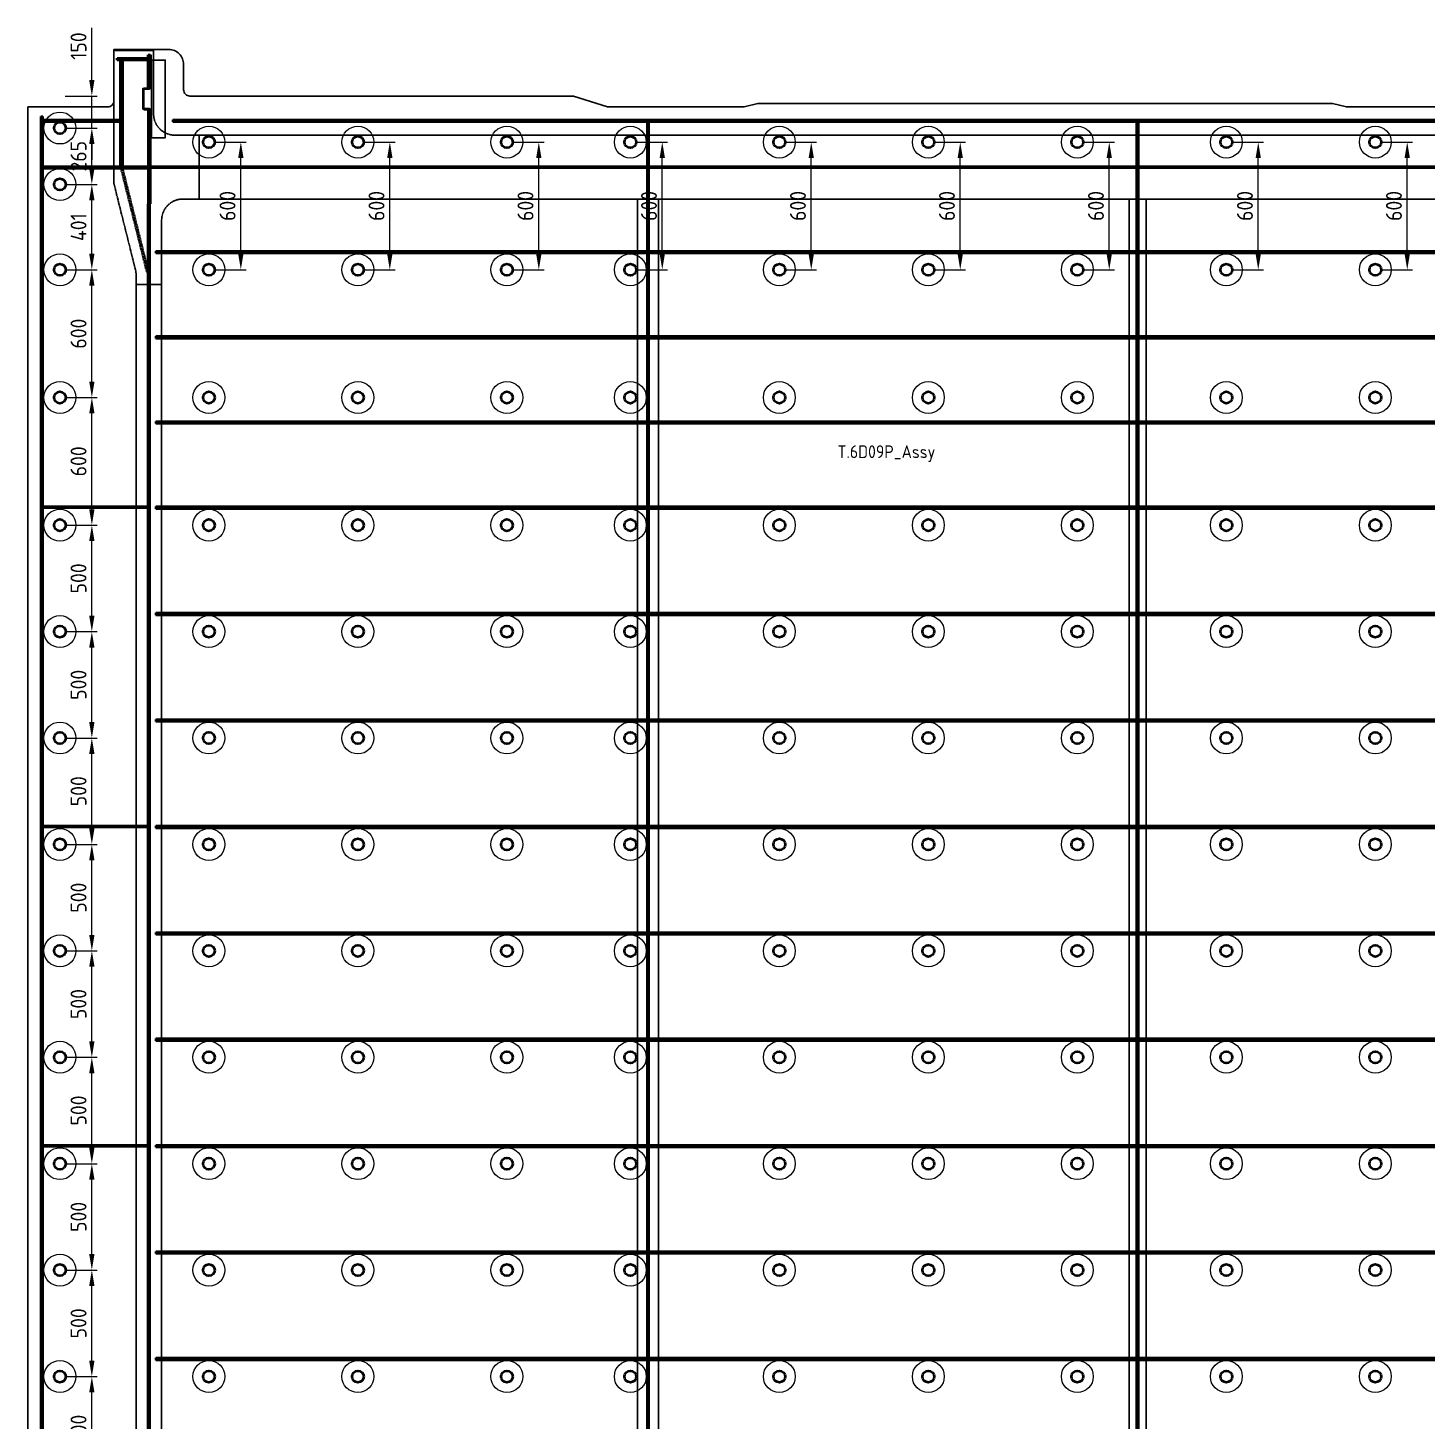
# Model space of a CAD drawing. Header units: millimetres. Extents: x -15442 to 12548, y -1071 to 35750.
# Drawn here: x -15292 to -8719, y 29205 to 35750 of the extents above; entities that cross this region are included whole.
import ezdxf

# ---------------------------------------------------------------- set-up
doc = ezdxf.new("R2010")
doc.units = ezdxf.units.MM
for name, pattern in [('AM_ISO02W050', [7.5, 6, -1.5]), ('AM_ISO08W050', [18, 12, -1.5, 3, -1.5]), ('AM_ISO09W050', [22.5, 12, -1.5, 3, -1.5, 3, -1.5])]:
    doc.linetypes.add(name, pattern=pattern)
for name, color, linetype, lineweight in [('Mechanical-AM_0', 7, 'Continuous', 40), ('Mechanical-AM_11', 3, 'AM_ISO09W050', 25), ('Mechanical-AM_3', 6, 'AM_ISO02W050', 35), ('Mechanical-AM_7', 4, 'AM_ISO08W050', 25), ('Mechanical-AM_9', 253, 'Continuous', 0)]:
    doc.layers.add(name, color=color, linetype=linetype, lineweight=lineweight)
doc.styles.add('ACISOTS', font='isocp.shx', dxfattribs={"height": 1})
doc.styles.get("Standard").update_dxf_attribs({"font": 'ISOCP.SHX'})
doc.dimstyles.new('AM_ISO', dxfattribs={"dimtxt": 3, "dimasz": 3, "dimexe": 1, "dimexo": 1, "dimgap": 1, "dimtad": 1, "dimdec": 0, "dimdsep": 46, "dimtxsty": 'Standard', "dimcen": 0, "dimclrd": 256, "dimclre": 256, "dimclrt": 2, "dimadec": 0, "dimazin": 2, "dimtp": 0.1, "dimtm": 0.1, "dimtfac": 0.71, "dimtdec": 0, "dimtmove": 0, "dimatfit": 3, "dimfxl": 1, "dimtzin": 0, "dimlwd": -1, "dimlwe": -1, "dimarcsym": 1})

# ---------------------------------------------------------------- blocks, each defined once
blk = doc.blocks.new('cover in closed box DN90xSCH40')
for points in [[(30, 51), (5, 51), (5, 45), (30, 45)], [(36, -48), (36, 48), (30, 48), (30, -48)], [(30, -45), (5, -45), (5, -51), (30, -51)]]:
    blk.add_lwpolyline(points, close=True)
for points in [[(5, 51), (2, 51), (5, 48)], [(30, 48), (30, 51), (33, 48)], [(5, -51), (5, -48), (2, -51)], [(30, -48), (30, -51), (33, -48)]]:
    blk.add_solid(points)
blk = doc.blocks.new('*D1470')
at = {"layer": 'Defpoints', "color": 0, "transparency": 16777216}
for p in [(-15142.1, 29414.2), (-14992.1, 29414.2), (-15142.1, 28914.2)]:
    blk.add_point(p, dxfattribs=at)
at = {"layer": 'Mechanical-AM_9', "transparency": 16777216}
for p, q in [((-15117.1, 29414.2), (-14967.1, 29414.2)), ((-14992.1, 28989.2), (-14992.1, 29339.2)), ((-15117.1, 28914.2), (-14967.1, 28914.2))]:
    blk.add_line(p, q, dxfattribs=at)
for points in [[(-15004.6, 29339.2), (-14979.6, 29339.2), (-14992.1, 29414.2)], [(-15004.6, 28989.2), (-14979.6, 28989.2), (-14992.1, 28914.2)]]:
    blk.add_solid(points, dxfattribs=at)
at = {"layer": 'Mechanical-AM_9', "color": 2, "transparency": 16777216, "insert": (-15054.6, 29164.2), "char_height": 75, "attachment_point": 5, "rotation": 90}
blk.add_mtext('500', dxfattribs=at)
blk = doc.blocks.new('*D1471')
at = {"layer": 'Defpoints', "color": 0, "transparency": 16777216}
for p in [(-15142.1, 29914.2), (-14992.1, 29914.2), (-15142.1, 29414.2)]:
    blk.add_point(p, dxfattribs=at)
at = {"layer": 'Mechanical-AM_9', "transparency": 16777216}
for p, q in [((-15117.1, 29914.2), (-14967.1, 29914.2)), ((-14992.1, 29489.2), (-14992.1, 29839.2)), ((-15117.1, 29414.2), (-14967.1, 29414.2))]:
    blk.add_line(p, q, dxfattribs=at)
for points in [[(-15004.6, 29839.2), (-14979.6, 29839.2), (-14992.1, 29914.2)], [(-15004.6, 29489.2), (-14979.6, 29489.2), (-14992.1, 29414.2)]]:
    blk.add_solid(points, dxfattribs=at)
at = {"layer": 'Mechanical-AM_9', "color": 2, "transparency": 16777216, "insert": (-15054.6, 29664.2), "char_height": 75, "attachment_point": 5, "rotation": 90}
blk.add_mtext('500', dxfattribs=at)
blk = doc.blocks.new('*D1472')
at = {"layer": 'Defpoints', "color": 0, "transparency": 16777216}
for p in [(-15142.1, 30414.2), (-14992.1, 30414.2), (-15142.1, 29914.2)]:
    blk.add_point(p, dxfattribs=at)
at = {"layer": 'Mechanical-AM_9', "transparency": 16777216}
for p, q in [((-15117.1, 30414.2), (-14967.1, 30414.2)), ((-14992.1, 29989.2), (-14992.1, 30339.2)), ((-15117.1, 29914.2), (-14967.1, 29914.2))]:
    blk.add_line(p, q, dxfattribs=at)
for points in [[(-15004.6, 30339.2), (-14979.6, 30339.2), (-14992.1, 30414.2)], [(-15004.6, 29989.2), (-14979.6, 29989.2), (-14992.1, 29914.2)]]:
    blk.add_solid(points, dxfattribs=at)
at = {"layer": 'Mechanical-AM_9', "color": 2, "transparency": 16777216, "insert": (-15054.6, 30164.2), "char_height": 75, "attachment_point": 5, "rotation": 90}
blk.add_mtext('500', dxfattribs=at)
blk = doc.blocks.new('*D1473')
at = {"layer": 'Defpoints', "color": 0, "transparency": 16777216}
for p in [(-15142.1, 30914.2), (-14992.1, 30914.2), (-15142.1, 30414.2)]:
    blk.add_point(p, dxfattribs=at)
at = {"layer": 'Mechanical-AM_9', "transparency": 16777216}
for p, q in [((-15117.1, 30914.2), (-14967.1, 30914.2)), ((-14992.1, 30489.2), (-14992.1, 30839.2)), ((-15117.1, 30414.2), (-14967.1, 30414.2))]:
    blk.add_line(p, q, dxfattribs=at)
for points in [[(-15004.6, 30839.2), (-14979.6, 30839.2), (-14992.1, 30914.2)], [(-15004.6, 30489.2), (-14979.6, 30489.2), (-14992.1, 30414.2)]]:
    blk.add_solid(points, dxfattribs=at)
at = {"layer": 'Mechanical-AM_9', "color": 2, "transparency": 16777216, "insert": (-15054.6, 30664.2), "char_height": 75, "attachment_point": 5, "rotation": 90}
blk.add_mtext('500', dxfattribs=at)
blk = doc.blocks.new('*D1474')
at = {"layer": 'Defpoints', "color": 0, "transparency": 16777216}
for p in [(-15142.1, 31414.2), (-14992.1, 31414.2), (-15142.1, 30914.2)]:
    blk.add_point(p, dxfattribs=at)
at = {"layer": 'Mechanical-AM_9', "transparency": 16777216}
for p, q in [((-15117.1, 31414.2), (-14967.1, 31414.2)), ((-14992.1, 30989.2), (-14992.1, 31339.2)), ((-15117.1, 30914.2), (-14967.1, 30914.2))]:
    blk.add_line(p, q, dxfattribs=at)
for points in [[(-15004.6, 31339.2), (-14979.6, 31339.2), (-14992.1, 31414.2)], [(-15004.6, 30989.2), (-14979.6, 30989.2), (-14992.1, 30914.2)]]:
    blk.add_solid(points, dxfattribs=at)
at = {"layer": 'Mechanical-AM_9', "color": 2, "transparency": 16777216, "insert": (-15054.6, 31164.2), "char_height": 75, "attachment_point": 5, "rotation": 90}
blk.add_mtext('500', dxfattribs=at)
blk = doc.blocks.new('*D1475')
at = {"layer": 'Defpoints', "color": 0, "transparency": 16777216}
for p in [(-15142.1, 31914.2), (-14992.1, 31914.2), (-15142.1, 31414.2)]:
    blk.add_point(p, dxfattribs=at)
at = {"layer": 'Mechanical-AM_9', "transparency": 16777216}
for p, q in [((-15117.1, 31914.2), (-14967.1, 31914.2)), ((-14992.1, 31489.2), (-14992.1, 31839.2)), ((-15117.1, 31414.2), (-14967.1, 31414.2))]:
    blk.add_line(p, q, dxfattribs=at)
for points in [[(-15004.6, 31839.2), (-14979.6, 31839.2), (-14992.1, 31914.2)], [(-15004.6, 31489.2), (-14979.6, 31489.2), (-14992.1, 31414.2)]]:
    blk.add_solid(points, dxfattribs=at)
at = {"layer": 'Mechanical-AM_9', "color": 2, "transparency": 16777216, "insert": (-15054.6, 31664.2), "char_height": 75, "attachment_point": 5, "rotation": 90}
blk.add_mtext('500', dxfattribs=at)
blk = doc.blocks.new('*D1476')
at = {"layer": 'Defpoints', "color": 0, "transparency": 16777216}
for p in [(-15142.1, 32414.2), (-14992.1, 32414.2), (-15142.1, 31914.2)]:
    blk.add_point(p, dxfattribs=at)
at = {"layer": 'Mechanical-AM_9', "transparency": 16777216}
for p, q in [((-15117.1, 32414.2), (-14967.1, 32414.2)), ((-14992.1, 31989.2), (-14992.1, 32339.2)), ((-15117.1, 31914.2), (-14967.1, 31914.2))]:
    blk.add_line(p, q, dxfattribs=at)
for points in [[(-15004.6, 32339.2), (-14979.6, 32339.2), (-14992.1, 32414.2)], [(-15004.6, 31989.2), (-14979.6, 31989.2), (-14992.1, 31914.2)]]:
    blk.add_solid(points, dxfattribs=at)
at = {"layer": 'Mechanical-AM_9', "color": 2, "transparency": 16777216, "insert": (-15054.6, 32164.2), "char_height": 75, "attachment_point": 5, "rotation": 90}
blk.add_mtext('500', dxfattribs=at)
blk = doc.blocks.new('*D1477')
at = {"layer": 'Defpoints', "color": 0, "transparency": 16777216}
for p in [(-15142.1, 32914.2), (-14992.1, 32914.2), (-15142.1, 32414.2)]:
    blk.add_point(p, dxfattribs=at)
at = {"layer": 'Mechanical-AM_9', "transparency": 16777216}
for p, q in [((-15117.1, 32914.2), (-14967.1, 32914.2)), ((-14992.1, 32489.2), (-14992.1, 32839.2)), ((-15117.1, 32414.2), (-14967.1, 32414.2))]:
    blk.add_line(p, q, dxfattribs=at)
for points in [[(-15004.6, 32839.2), (-14979.6, 32839.2), (-14992.1, 32914.2)], [(-15004.6, 32489.2), (-14979.6, 32489.2), (-14992.1, 32414.2)]]:
    blk.add_solid(points, dxfattribs=at)
at = {"layer": 'Mechanical-AM_9', "color": 2, "transparency": 16777216, "insert": (-15054.6, 32664.2), "char_height": 75, "attachment_point": 5, "rotation": 90}
blk.add_mtext('500', dxfattribs=at)
blk = doc.blocks.new('*D1478')
at = {"layer": 'Defpoints', "color": 0, "transparency": 16777216}
for p in [(-15142.1, 33414.2), (-14992.1, 33414.2), (-15142.1, 32914.2)]:
    blk.add_point(p, dxfattribs=at)
at = {"layer": 'Mechanical-AM_9', "transparency": 16777216}
for p, q in [((-15117.1, 33414.2), (-14967.1, 33414.2)), ((-14992.1, 32989.2), (-14992.1, 33339.2)), ((-15117.1, 32914.2), (-14967.1, 32914.2))]:
    blk.add_line(p, q, dxfattribs=at)
for points in [[(-15004.6, 33339.2), (-14979.6, 33339.2), (-14992.1, 33414.2)], [(-15004.6, 32989.2), (-14979.6, 32989.2), (-14992.1, 32914.2)]]:
    blk.add_solid(points, dxfattribs=at)
at = {"layer": 'Mechanical-AM_9', "color": 2, "transparency": 16777216, "insert": (-15054.6, 33164.2), "char_height": 75, "attachment_point": 5, "rotation": 90}
blk.add_mtext('500', dxfattribs=at)
blk = doc.blocks.new('*D1479')
at = {"layer": 'Defpoints', "color": 0, "transparency": 16777216}
for p in [(-15142.1, 34014.2), (-14992.1, 34014.2), (-15142.1, 33414.2)]:
    blk.add_point(p, dxfattribs=at)
at = {"layer": 'Mechanical-AM_9', "transparency": 16777216}
for p, q in [((-15117.1, 34014.2), (-14967.1, 34014.2)), ((-14992.1, 33489.2), (-14992.1, 33939.2)), ((-15117.1, 33414.2), (-14967.1, 33414.2))]:
    blk.add_line(p, q, dxfattribs=at)
for points in [[(-15004.6, 33939.2), (-14979.6, 33939.2), (-14992.1, 34014.2)], [(-15004.6, 33489.2), (-14979.6, 33489.2), (-14992.1, 33414.2)]]:
    blk.add_solid(points, dxfattribs=at)
at = {"layer": 'Mechanical-AM_9', "color": 2, "transparency": 16777216, "insert": (-15054.6, 33714.2), "char_height": 75, "attachment_point": 5, "rotation": 90}
blk.add_mtext('600', dxfattribs=at)
blk = doc.blocks.new('*D1480')
at = {"layer": 'Defpoints', "color": 0, "transparency": 16777216}
for p in [(-15142.1, 34614.2), (-14992.1, 34614.2), (-15142.1, 34014.2)]:
    blk.add_point(p, dxfattribs=at)
at = {"layer": 'Mechanical-AM_9', "transparency": 16777216}
for p, q in [((-15117.1, 34614.2), (-14967.1, 34614.2)), ((-14992.1, 34089.2), (-14992.1, 34539.2)), ((-15117.1, 34014.2), (-14967.1, 34014.2))]:
    blk.add_line(p, q, dxfattribs=at)
for points in [[(-15004.6, 34539.2), (-14979.6, 34539.2), (-14992.1, 34614.2)], [(-15004.6, 34089.2), (-14979.6, 34089.2), (-14992.1, 34014.2)]]:
    blk.add_solid(points, dxfattribs=at)
at = {"layer": 'Mechanical-AM_9', "color": 2, "transparency": 16777216, "insert": (-15054.6, 34314.2), "char_height": 75, "attachment_point": 5, "rotation": 90}
blk.add_mtext('600', dxfattribs=at)
blk = doc.blocks.new('*D1481')
at = {"layer": 'Defpoints', "color": 0, "transparency": 16777216}
for p in [(-15142.1, 35015.2), (-14992.1, 35015.2), (-15142.1, 34614.2)]:
    blk.add_point(p, dxfattribs=at)
at = {"layer": 'Mechanical-AM_9', "transparency": 16777216}
for p, q in [((-15117.1, 35015.2), (-14967.1, 35015.2)), ((-14992.1, 34689.2), (-14992.1, 34940.2)), ((-15117.1, 34614.2), (-14967.1, 34614.2))]:
    blk.add_line(p, q, dxfattribs=at)
for points in [[(-15004.6, 34940.2), (-14979.6, 34940.2), (-14992.1, 35015.2)], [(-15004.6, 34689.2), (-14979.6, 34689.2), (-14992.1, 34614.2)]]:
    blk.add_solid(points, dxfattribs=at)
at = {"layer": 'Mechanical-AM_9', "color": 2, "transparency": 16777216, "insert": (-15054.6, 34814.7), "char_height": 75, "attachment_point": 5, "rotation": 90}
blk.add_mtext('401', dxfattribs=at)
blk = doc.blocks.new('*D1482')
at = {"layer": 'Defpoints', "color": 0, "transparency": 16777216}
for p in [(-15142.1, 35280.2), (-14992.1, 35280.2), (-15142.1, 35015.2)]:
    blk.add_point(p, dxfattribs=at)
at = {"layer": 'Mechanical-AM_9', "transparency": 16777216}
for p, q in [((-15117.1, 35280.2), (-14967.1, 35280.2)), ((-14992.1, 35090.2), (-14992.1, 35205.2)), ((-15117.1, 35015.2), (-14967.1, 35015.2))]:
    blk.add_line(p, q, dxfattribs=at)
for points in [[(-15004.6, 35205.2), (-14979.6, 35205.2), (-14992.1, 35280.2)], [(-15004.6, 35090.2), (-14979.6, 35090.2), (-14992.1, 35015.2)]]:
    blk.add_solid(points, dxfattribs=at)
at = {"layer": 'Mechanical-AM_9', "color": 2, "transparency": 16777216, "insert": (-15054.6, 35147.7), "char_height": 75, "attachment_point": 5, "rotation": 90}
blk.add_mtext('265', dxfattribs=at)
blk = doc.blocks.new('*D1483')
at = {"layer": 'Defpoints', "color": 0, "transparency": 16777216}
for p in [(-15142.1, 35430.2), (-14992.1, 35430.2), (-15142.1, 35280.2)]:
    blk.add_point(p, dxfattribs=at)
at = {"layer": 'Mechanical-AM_9', "transparency": 16777216}
for p, q in [((-14992.1, 35505.2), (-14992.1, 35750.3)), ((-15117.1, 35430.2), (-14967.1, 35430.2)), ((-14992.1, 35280.2), (-14992.1, 35430.2)), ((-15117.1, 35280.2), (-14967.1, 35280.2)), ((-14992.1, 35205.2), (-14992.1, 35130.2))]:
    blk.add_line(p, q, dxfattribs=at)
for points in [[(-15004.6, 35505.2), (-14979.6, 35505.2), (-14992.1, 35430.2)], [(-15004.6, 35205.2), (-14979.6, 35205.2), (-14992.1, 35280.2)]]:
    blk.add_solid(points, dxfattribs=at)
at = {"layer": 'Mechanical-AM_9', "color": 2, "transparency": 16777216, "insert": (-15054.6, 35665.3), "char_height": 75, "attachment_point": 5, "rotation": 90}
blk.add_mtext('150', dxfattribs=at)
blk = doc.blocks.new('*D1484')
at = {"layer": 'Defpoints', "color": 0, "transparency": 16777216}
for p in [(-14442.1, 35214.2), (-14292.1, 35214.2), (-14442.1, 34614.2)]:
    blk.add_point(p, dxfattribs=at)
at = {"layer": 'Mechanical-AM_9', "transparency": 16777216}
for p, q in [((-14417.1, 35214.2), (-14267.1, 35214.2)), ((-14292.1, 34689.2), (-14292.1, 35139.2)), ((-14417.1, 34614.2), (-14267.1, 34614.2))]:
    blk.add_line(p, q, dxfattribs=at)
for points in [[(-14304.6, 35139.2), (-14279.6, 35139.2), (-14292.1, 35214.2)], [(-14304.6, 34689.2), (-14279.6, 34689.2), (-14292.1, 34614.2)]]:
    blk.add_solid(points, dxfattribs=at)
at = {"layer": 'Mechanical-AM_9', "color": 2, "transparency": 16777216, "insert": (-14354.6, 34914.2), "char_height": 75, "attachment_point": 5, "rotation": 90}
blk.add_mtext('600', dxfattribs=at)
blk = doc.blocks.new('*D1485')
at = {"layer": 'Defpoints', "color": 0, "transparency": 16777216}
for p in [(-13742.1, 35214.2), (-13592.1, 35214.2), (-13742.1, 34614.2)]:
    blk.add_point(p, dxfattribs=at)
at = {"layer": 'Mechanical-AM_9', "transparency": 16777216}
for p, q in [((-13717.1, 35214.2), (-13567.1, 35214.2)), ((-13592.1, 34689.2), (-13592.1, 35139.2)), ((-13717.1, 34614.2), (-13567.1, 34614.2))]:
    blk.add_line(p, q, dxfattribs=at)
for points in [[(-13604.6, 35139.2), (-13579.6, 35139.2), (-13592.1, 35214.2)], [(-13604.6, 34689.2), (-13579.6, 34689.2), (-13592.1, 34614.2)]]:
    blk.add_solid(points, dxfattribs=at)
at = {"layer": 'Mechanical-AM_9', "color": 2, "transparency": 16777216, "insert": (-13654.6, 34914.2), "char_height": 75, "attachment_point": 5, "rotation": 90}
blk.add_mtext('600', dxfattribs=at)
blk = doc.blocks.new('*D1486')
at = {"layer": 'Defpoints', "color": 0, "transparency": 16777216}
for p in [(-13042.1, 35214.2), (-12892.1, 35214.2), (-13042.1, 34614.2)]:
    blk.add_point(p, dxfattribs=at)
at = {"layer": 'Mechanical-AM_9', "transparency": 16777216}
for p, q in [((-13017.1, 35214.2), (-12867.1, 35214.2)), ((-12892.1, 34689.2), (-12892.1, 35139.2)), ((-13017.1, 34614.2), (-12867.1, 34614.2))]:
    blk.add_line(p, q, dxfattribs=at)
for points in [[(-12904.6, 35139.2), (-12879.6, 35139.2), (-12892.1, 35214.2)], [(-12904.6, 34689.2), (-12879.6, 34689.2), (-12892.1, 34614.2)]]:
    blk.add_solid(points, dxfattribs=at)
at = {"layer": 'Mechanical-AM_9', "color": 2, "transparency": 16777216, "insert": (-12954.6, 34914.2), "char_height": 75, "attachment_point": 5, "rotation": 90}
blk.add_mtext('600', dxfattribs=at)
blk = doc.blocks.new('*D1487')
at = {"layer": 'Defpoints', "color": 0, "transparency": 16777216}
for p in [(-12462.1, 35214.2), (-12312.1, 35214.2), (-12462.1, 34614.2)]:
    blk.add_point(p, dxfattribs=at)
at = {"layer": 'Mechanical-AM_9', "transparency": 16777216}
for p, q in [((-12437.1, 35214.2), (-12287.1, 35214.2)), ((-12312.1, 34689.2), (-12312.1, 35139.2)), ((-12437.1, 34614.2), (-12287.1, 34614.2))]:
    blk.add_line(p, q, dxfattribs=at)
for points in [[(-12324.6, 35139.2), (-12299.6, 35139.2), (-12312.1, 35214.2)], [(-12324.6, 34689.2), (-12299.6, 34689.2), (-12312.1, 34614.2)]]:
    blk.add_solid(points, dxfattribs=at)
at = {"layer": 'Mechanical-AM_9', "color": 2, "transparency": 16777216, "insert": (-12374.6, 34914.2), "char_height": 75, "attachment_point": 5, "rotation": 90}
blk.add_mtext('600', dxfattribs=at)
blk = doc.blocks.new('*D1488')
at = {"layer": 'Defpoints', "color": 0, "transparency": 16777216}
for p in [(-11762.1, 35214.2), (-11612.1, 35214.2), (-11762.1, 34614.2)]:
    blk.add_point(p, dxfattribs=at)
at = {"layer": 'Mechanical-AM_9', "transparency": 16777216}
for p, q in [((-11737.1, 35214.2), (-11587.1, 35214.2)), ((-11612.1, 34689.2), (-11612.1, 35139.2)), ((-11737.1, 34614.2), (-11587.1, 34614.2))]:
    blk.add_line(p, q, dxfattribs=at)
for points in [[(-11624.6, 35139.2), (-11599.6, 35139.2), (-11612.1, 35214.2)], [(-11624.6, 34689.2), (-11599.6, 34689.2), (-11612.1, 34614.2)]]:
    blk.add_solid(points, dxfattribs=at)
at = {"layer": 'Mechanical-AM_9', "color": 2, "transparency": 16777216, "insert": (-11674.6, 34914.2), "char_height": 75, "attachment_point": 5, "rotation": 90}
blk.add_mtext('600', dxfattribs=at)
blk = doc.blocks.new('*D1489')
at = {"layer": 'Defpoints', "color": 0, "transparency": 16777216}
for p in [(-11062.1, 35214.2), (-10912.1, 35214.2), (-11062.1, 34614.2)]:
    blk.add_point(p, dxfattribs=at)
at = {"layer": 'Mechanical-AM_9', "transparency": 16777216}
for p, q in [((-11037.1, 35214.2), (-10887.1, 35214.2)), ((-10912.1, 34689.2), (-10912.1, 35139.2)), ((-11037.1, 34614.2), (-10887.1, 34614.2))]:
    blk.add_line(p, q, dxfattribs=at)
for points in [[(-10924.6, 35139.2), (-10899.6, 35139.2), (-10912.1, 35214.2)], [(-10924.6, 34689.2), (-10899.6, 34689.2), (-10912.1, 34614.2)]]:
    blk.add_solid(points, dxfattribs=at)
at = {"layer": 'Mechanical-AM_9', "color": 2, "transparency": 16777216, "insert": (-10974.6, 34914.2), "char_height": 75, "attachment_point": 5, "rotation": 90}
blk.add_mtext('600', dxfattribs=at)
blk = doc.blocks.new('*D1430')
at = {"layer": 'Defpoints', "color": 0, "transparency": 16777216}
for p in [(-10362.1, 35214.2), (-10212.1, 35214.2), (-10362.1, 34614.2)]:
    blk.add_point(p, dxfattribs=at)
at = {"layer": 'Mechanical-AM_9', "transparency": 16777216}
for p, q in [((-10337.1, 35214.2), (-10187.1, 35214.2)), ((-10212.1, 34689.2), (-10212.1, 35139.2)), ((-10337.1, 34614.2), (-10187.1, 34614.2))]:
    blk.add_line(p, q, dxfattribs=at)
for points in [[(-10224.6, 35139.2), (-10199.6, 35139.2), (-10212.1, 35214.2)], [(-10224.6, 34689.2), (-10199.6, 34689.2), (-10212.1, 34614.2)]]:
    blk.add_solid(points, dxfattribs=at)
at = {"layer": 'Mechanical-AM_9', "color": 2, "transparency": 16777216, "insert": (-10274.6, 34914.2), "char_height": 75, "attachment_point": 5, "rotation": 90}
blk.add_mtext('600', dxfattribs=at)
blk = doc.blocks.new('*D1431')
at = {"layer": 'Defpoints', "color": 0, "transparency": 16777216}
for p in [(-9662.1, 35214.2), (-9512.1, 35214.2), (-9662.1, 34614.2)]:
    blk.add_point(p, dxfattribs=at)
at = {"layer": 'Mechanical-AM_9', "transparency": 16777216}
for p, q in [((-9637.1, 35214.2), (-9487.1, 35214.2)), ((-9512.1, 34689.2), (-9512.1, 35139.2)), ((-9637.1, 34614.2), (-9487.1, 34614.2))]:
    blk.add_line(p, q, dxfattribs=at)
for points in [[(-9524.6, 35139.2), (-9499.6, 35139.2), (-9512.1, 35214.2)], [(-9524.6, 34689.2), (-9499.6, 34689.2), (-9512.1, 34614.2)]]:
    blk.add_solid(points, dxfattribs=at)
at = {"layer": 'Mechanical-AM_9', "color": 2, "transparency": 16777216, "insert": (-9574.6, 34914.2), "char_height": 75, "attachment_point": 5, "rotation": 90}
blk.add_mtext('600', dxfattribs=at)
blk = doc.blocks.new('*D1432')
at = {"layer": 'Defpoints', "color": 0, "transparency": 16777216}
for p in [(-8962.1, 35214.2), (-8812.1, 35214.2), (-8962.1, 34614.2)]:
    blk.add_point(p, dxfattribs=at)
at = {"layer": 'Mechanical-AM_9', "transparency": 16777216}
for p, q in [((-8937.1, 35214.2), (-8787.1, 35214.2)), ((-8812.1, 34689.2), (-8812.1, 35139.2)), ((-8937.1, 34614.2), (-8787.1, 34614.2))]:
    blk.add_line(p, q, dxfattribs=at)
for points in [[(-8824.6, 35139.2), (-8799.6, 35139.2), (-8812.1, 35214.2)], [(-8824.6, 34689.2), (-8799.6, 34689.2), (-8812.1, 34614.2)]]:
    blk.add_solid(points, dxfattribs=at)
at = {"layer": 'Mechanical-AM_9', "color": 2, "transparency": 16777216, "insert": (-8874.6, 34914.2), "char_height": 75, "attachment_point": 5, "rotation": 90}
blk.add_mtext('600', dxfattribs=at)
blk = doc.blocks.new('PNL_01_2_1_L.H_2', base_point=(-15292.1, 24434.2))
for centre in [(-15142.1, 35280.2), (-15142.1, 35015.2), (-15142.1, 34614.2), (-14442.1, 34614.2), (-13742.1, 34614.2), (-13042.1, 34614.2), (-12462.1, 34614.2), (-11762.1, 34614.2), (-11062.1, 34614.2), (-10362.1, 34614.2), (-9662.1, 34614.2), (-8962.1, 34614.2), (-15142.1, 34014.2), (-14442.1, 34014.2), (-13742.1, 34014.2), (-13042.1, 34014.2), (-12462.1, 34014.2), (-11762.1, 34014.2), (-11062.1, 34014.2), (-10362.1, 34014.2), (-9662.1, 34014.2), (-8962.1, 34014.2), (-15142.1, 33414.2), (-14442.1, 33414.2), (-13742.1, 33414.2), (-13042.1, 33414.2), (-12462.1, 33414.2), (-11762.1, 33414.2), (-11062.1, 33414.2), (-10362.1, 33414.2), (-9662.1, 33414.2), (-8962.1, 33414.2), (-15142.1, 32914.2), (-14442.1, 32914.2), (-13742.1, 32914.2), (-13042.1, 32914.2), (-12462.1, 32914.2), (-11762.1, 32914.2), (-11062.1, 32914.2), (-10362.1, 32914.2), (-9662.1, 32914.2), (-8962.1, 32914.2), (-15142.1, 32414.2), (-14442.1, 32414.2), (-13742.1, 32414.2), (-13042.1, 32414.2), (-12462.1, 32414.2), (-11762.1, 32414.2), (-11062.1, 32414.2), (-10362.1, 32414.2), (-9662.1, 32414.2), (-8962.1, 32414.2), (-15142.1, 31914.2), (-14442.1, 31914.2), (-13742.1, 31914.2), (-13042.1, 31914.2), (-12462.1, 31914.2), (-11762.1, 31914.2), (-11062.1, 31914.2), (-10362.1, 31914.2), (-9662.1, 31914.2), (-8962.1, 31914.2), (-15142.1, 31414.2), (-14442.1, 31414.2), (-13742.1, 31414.2), (-13042.1, 31414.2), (-12462.1, 31414.2), (-11762.1, 31414.2), (-11062.1, 31414.2), (-10362.1, 31414.2), (-9662.1, 31414.2), (-8962.1, 31414.2), (-15142.1, 30914.2), (-14442.1, 30914.2), (-13742.1, 30914.2), (-13042.1, 30914.2), (-12462.1, 30914.2), (-11762.1, 30914.2), (-11062.1, 30914.2), (-10362.1, 30914.2), (-9662.1, 30914.2), (-8962.1, 30914.2), (-15142.1, 30414.2), (-14442.1, 30414.2), (-13742.1, 30414.2), (-13042.1, 30414.2), (-12462.1, 30414.2), (-11762.1, 30414.2), (-11062.1, 30414.2), (-10362.1, 30414.2), (-9662.1, 30414.2), (-8962.1, 30414.2), (-15142.1, 29914.2), (-14442.1, 29914.2), (-13742.1, 29914.2), (-13042.1, 29914.2), (-12462.1, 29914.2), (-11762.1, 29914.2), (-11062.1, 29914.2), (-10362.1, 29914.2), (-9662.1, 29914.2), (-8962.1, 29914.2), (-15142.1, 29414.2), (-14442.1, 29414.2), (-13742.1, 29414.2), (-13042.1, 29414.2), (-12462.1, 29414.2), (-11762.1, 29414.2), (-11062.1, 29414.2), (-10362.1, 29414.2), (-9662.1, 29414.2), (-8962.1, 29414.2)]:
    blk.add_circle(centre, 27.5)
at = {"color": 4}
for centre in [(-14442.1, 35214.2), (-13742.1, 35214.2), (-13042.1, 35214.2), (-12462.1, 35214.2), (-11762.1, 35214.2), (-11062.1, 35214.2), (-10362.1, 35214.2), (-9662.1, 35214.2), (-8962.1, 35214.2)]:
    blk.add_circle(centre, 27.5, dxfattribs=at)
at = {"layer": 'Mechanical-AM_9'}
for centre in [(-15142.1, 35280.2), (-14442.1, 35214.2), (-13742.1, 35214.2), (-13042.1, 35214.2), (-12462.1, 35214.2), (-11762.1, 35214.2), (-11062.1, 35214.2), (-10362.1, 35214.2), (-9662.1, 35214.2), (-8962.1, 35214.2), (-15142.1, 35015.2), (-15142.1, 34614.2), (-14442.1, 34614.2), (-13742.1, 34614.2), (-13042.1, 34614.2), (-12462.1, 34614.2), (-11762.1, 34614.2), (-11062.1, 34614.2), (-10362.1, 34614.2), (-9662.1, 34614.2), (-8962.1, 34614.2), (-15142.1, 34014.2), (-14442.1, 34014.2), (-13742.1, 34014.2), (-13042.1, 34014.2), (-12462.1, 34014.2), (-11762.1, 34014.2), (-11062.1, 34014.2), (-10362.1, 34014.2), (-9662.1, 34014.2), (-8962.1, 34014.2), (-15142.1, 33414.2), (-14442.1, 33414.2), (-13742.1, 33414.2), (-13042.1, 33414.2), (-12462.1, 33414.2), (-11762.1, 33414.2), (-11062.1, 33414.2), (-10362.1, 33414.2), (-9662.1, 33414.2), (-8962.1, 33414.2), (-15142.1, 32914.2), (-14442.1, 32914.2), (-13742.1, 32914.2), (-13042.1, 32914.2), (-12462.1, 32914.2), (-11762.1, 32914.2), (-11062.1, 32914.2), (-10362.1, 32914.2), (-9662.1, 32914.2), (-8962.1, 32914.2), (-15142.1, 32414.2), (-14442.1, 32414.2), (-13742.1, 32414.2), (-13042.1, 32414.2), (-12462.1, 32414.2), (-11762.1, 32414.2), (-11062.1, 32414.2), (-10362.1, 32414.2), (-9662.1, 32414.2), (-8962.1, 32414.2), (-15142.1, 31914.2), (-14442.1, 31914.2), (-13742.1, 31914.2), (-13042.1, 31914.2), (-12462.1, 31914.2), (-11762.1, 31914.2), (-11062.1, 31914.2), (-10362.1, 31914.2), (-9662.1, 31914.2), (-8962.1, 31914.2), (-15142.1, 31414.2), (-14442.1, 31414.2), (-13742.1, 31414.2), (-13042.1, 31414.2), (-12462.1, 31414.2), (-11762.1, 31414.2), (-11062.1, 31414.2), (-10362.1, 31414.2), (-9662.1, 31414.2), (-8962.1, 31414.2), (-15142.1, 30914.2), (-14442.1, 30914.2), (-13742.1, 30914.2), (-13042.1, 30914.2), (-12462.1, 30914.2), (-11762.1, 30914.2), (-11062.1, 30914.2), (-10362.1, 30914.2), (-9662.1, 30914.2), (-8962.1, 30914.2), (-15142.1, 30414.2), (-14442.1, 30414.2), (-13742.1, 30414.2), (-13042.1, 30414.2), (-12462.1, 30414.2), (-11762.1, 30414.2), (-11062.1, 30414.2), (-10362.1, 30414.2), (-9662.1, 30414.2), (-8962.1, 30414.2), (-15142.1, 29914.2), (-14442.1, 29914.2), (-13742.1, 29914.2), (-13042.1, 29914.2), (-12462.1, 29914.2), (-11762.1, 29914.2), (-11062.1, 29914.2), (-10362.1, 29914.2), (-9662.1, 29914.2), (-8962.1, 29914.2), (-15142.1, 29414.2), (-14442.1, 29414.2), (-13742.1, 29414.2), (-13042.1, 29414.2), (-12462.1, 29414.2), (-11762.1, 29414.2), (-11062.1, 29414.2), (-10362.1, 29414.2), (-9662.1, 29414.2), (-8962.1, 29414.2)]:
    blk.add_circle(centre, 75, dxfattribs=at)
for p1, p2, picture, middle in [((-15142.1, 35280.2), (-15142.1, 35430.2), '*D1483', (-15054.6, 35665.3)), ((-15142.1, 35015.2), (-15142.1, 35280.2), '*D1482', (-15054.6, 35147.7)), ((-14442.1, 34614.2), (-14442.1, 35214.2), '*D1484', (-14354.6, 34914.2)), ((-13742.1, 34614.2), (-13742.1, 35214.2), '*D1485', (-13654.6, 34914.2)), ((-13042.1, 34614.2), (-13042.1, 35214.2), '*D1486', (-12954.6, 34914.2)), ((-12462.1, 34614.2), (-12462.1, 35214.2), '*D1487', (-12374.6, 34914.2)), ((-11762.1, 34614.2), (-11762.1, 35214.2), '*D1488', (-11674.6, 34914.2)), ((-11062.1, 34614.2), (-11062.1, 35214.2), '*D1489', (-10974.6, 34914.2)), ((-10362.1, 34614.2), (-10362.1, 35214.2), '*D1430', (-10274.6, 34914.2)), ((-9662.1, 34614.2), (-9662.1, 35214.2), '*D1431', (-9574.6, 34914.2)), ((-8962.1, 34614.2), (-8962.1, 35214.2), '*D1432', (-8874.6, 34914.2)), ((-15142.1, 34614.2), (-15142.1, 35015.2), '*D1481', (-15054.6, 34814.7)), ((-15142.1, 34014.2), (-15142.1, 34614.2), '*D1480', (-15054.6, 34314.2)), ((-15142.1, 33414.2), (-15142.1, 34014.2), '*D1479', (-15054.6, 33714.2)), ((-15142.1, 32914.2), (-15142.1, 33414.2), '*D1478', (-15054.6, 33164.2)), ((-15142.1, 32414.2), (-15142.1, 32914.2), '*D1477', (-15054.6, 32664.2)), ((-15142.1, 31914.2), (-15142.1, 32414.2), '*D1476', (-15054.6, 32164.2)), ((-15142.1, 31414.2), (-15142.1, 31914.2), '*D1475', (-15054.6, 31664.2)), ((-15142.1, 30914.2), (-15142.1, 31414.2), '*D1474', (-15054.6, 31164.2)), ((-15142.1, 30414.2), (-15142.1, 30914.2), '*D1473', (-15054.6, 30664.2)), ((-15142.1, 29914.2), (-15142.1, 30414.2), '*D1472', (-15054.6, 30164.2)), ((-15142.1, 29414.2), (-15142.1, 29914.2), '*D1471', (-15054.6, 29664.2)), ((-15142.1, 28914.2), (-15142.1, 29414.2), '*D1470', (-15054.6, 29164.2))]:
    dim = blk.add_aligned_dim(p1=p1, p2=p2, distance=-150, dimstyle='AM_ISO', override={"dimscale": 25}, dxfattribs=at)
    dim.commit()
    dim.dimension.update_dxf_attribs({"geometry": picture, "text_midpoint": middle})

msp = doc.modelspace()

# ---------------------------------------------------------------- linework, layer by layer
msp.add_lwpolyline([(-3107.1, 24434.2), (-14757.1, 24434.2), (-14757.1, 24879.2, 0.414214), (-14787.1, 24909.2), (-15292.1, 24909.2), (-15292.1, 35379.2), (-14918.1, 35379.2, 0.414214), (-14888.1, 35409.2), (-14888.1, 35649.2), (-14631.1, 35649.2, -0.414214), (-14561.1, 35579.2), (-14561.1, 35460.2, 0.414214), (-14531.1, 35430.2), (-12729.1, 35430.2), (-12569.1, 35379.2), (-11928.1, 35379.2), (-11863.1, 35395.2), (-9163.1, 35395.2), (-9098.1, 35379.2), (-8457.1, 35379.2)], format="xyb")
msp.add_lwpolyline([(-14712.1, 35599.7), (-14647.1, 35599.7), (-14647.1, 35234.7), (-14712.1, 35234.7)], close=True)
at = {"layer": 'Mechanical-AM_0', "linetype": 'AM_ISO02W050'}
for points in [[(-14873.1, 35609.2), (-14727.1, 35609.2), (-14727.1, 35599.2), (-14873.1, 35599.2)], [(-14858.1, 35599.2), (-14848.1, 35599.2), (-14848.1, 35099.7), (-14858.1, 35099.7)], [(-14727.1, 35624.2), (-14717.1, 35624.2), (-14717.1, 35468.2), (-14727.1, 35468.2)], [(-14727.1, 34924.7), (-14717.1, 34924.7), (-14717.1, 35366.2), (-14727.1, 35366.2)], [(-12382.1, 35309.2), (-12376.1, 35309.2), (-12376.1, 35099.7), (-12382.1, 35099.7)], [(-10082.1, 35309.2), (-10076.1, 35309.2), (-10076.1, 35099.7), (-10082.1, 35099.7)], [(-15222.1, 35099.7), (-14727.1, 35099.7), (-14727.1, 35089.7), (-15222.1, 35089.7)], [(-14717.1, 35099.7), (-8492.6, 35099.7), (-8492.6, 35093.7), (-14717.1, 35093.7)], [(-14853.9, 35088.3), (-14732.9, 34603.1), (-14727.1, 34604.6), (-14848.1, 35089.7)], [(-12382.1, 35093.7), (-12376.1, 35093.7), (-12376.1, 25007.7), (-12382.1, 25007.7)], [(-10082.1, 35093.7), (-10076.1, 35093.7), (-10076.1, 25007.7), (-10082.1, 25007.7)], [(-14727.1, 34924.7), (-14721.1, 34924.7), (-14721.1, 26595.2), (-14727.1, 26595.2)], [(-15222.1, 33501.7), (-14727.1, 33501.7), (-14727.1, 33495.7), (-15222.1, 33495.7)], [(-15222.1, 32001.7), (-14727.1, 32001.7), (-14727.1, 31995.7), (-15222.1, 31995.7)], [(-15222.1, 30501.7), (-14727.1, 30501.7), (-14727.1, 30495.7), (-15222.1, 30495.7)]]:
    msp.add_lwpolyline(points, close=True, dxfattribs=at)
at = {"layer": 'Mechanical-AM_11', "color": 3}
msp.add_lwpolyline([(-14888.1, 35644.2), (-14702.1, 35644.2), (-14702.1, 35346.7, 0.414214), (-14602.1, 35246.7), (-14487.6, 35246.7), (-14487.6, 34946.7), (-14564.1, 34946.7, 0.414214), (-14664.1, 34846.7), (-14664.1, 34544.7), (-14784.1, 34544.7), (-14784.1, 34589.4, 0.061187), (-14787.1, 34613.6), (-14888.1, 35018.7)], format="xyb", close=True, dxfattribs=at)
for points in [[(-6501.6, 35276.7), (-6027.2, 35276.7), (-5937.2, 35246.7), (-3337.6, 35246.7), (-3337.6, 34946.7), (-5937.2, 34946.7), (-6027.2, 34976.7), (-6501.6, 34976.7), (-8052.1, 34976.7), (-8141.9, 34946.7), (-14487.6, 34946.7), (-14487.6, 35246.7), (-8141.9, 35246.7), (-8052.1, 35276.7)], [(-12329.1, 25154.7), (-12429.1, 25154.7), (-12429.1, 34946.7), (-12329.1, 34946.7)], [(-10039.1, 25154.7), (-10119.1, 25154.7), (-10119.1, 34946.7), (-10039.1, 34946.7)], [(-14664.1, 34544.7), (-14784.1, 34544.7), (-14784.1, 25633.7), (-14664.1, 25633.7)]]:
    msp.add_lwpolyline(points, close=True, dxfattribs=at)
at = {"layer": 'Mechanical-AM_3', "color": 30, "linetype": 'AM_ISO02W050'}
for points in [[(-15222.1, 24986.7), (-15222.1, 35334.2), (-15232.1, 35334.2), (-15232.1, 24986.7)], [(-14612.1, 35319.1), (-3252.1, 35319.1), (-3252.1, 35309.2), (-14612.1, 35309.2)], [(-3173.1, 34701.7), (-14691.1, 34701.7), (-14691.1, 34691.7), (-3173.1, 34691.7)], [(-3173.1, 34301.7), (-14691.1, 34301.7), (-14691.1, 34291.7), (-3173.1, 34291.7)], [(-3173.1, 33901.7), (-14691.1, 33901.7), (-14691.1, 33891.7), (-3173.1, 33891.7)], [(-3173.1, 33501.7), (-14691.1, 33501.7), (-14691.1, 33491.7), (-3173.1, 33491.7)], [(-3173.1, 33001.7), (-14691.1, 33001.7), (-14691.1, 32991.7), (-3173.1, 32991.7)], [(-3173.1, 32501.7), (-14691.1, 32501.7), (-14691.1, 32491.7), (-3173.1, 32491.7)], [(-3173.1, 32001.2), (-14691.1, 32001.2), (-14691.1, 31991.2), (-3173.1, 31991.2)], [(-3173.1, 31501.2), (-14691.1, 31501.2), (-14691.1, 31491.2), (-3173.1, 31491.2)], [(-3173.1, 31001.7), (-14691.1, 31001.7), (-14691.1, 30991.7), (-3173.1, 30991.7)], [(-3173.1, 30501.7), (-14691.1, 30501.7), (-14691.1, 30491.7), (-3173.1, 30491.7)], [(-3173.1, 30001.7), (-14691.1, 30001.7), (-14691.1, 29991.7), (-3173.1, 29991.7)], [(-3173.1, 29501.7), (-14691.1, 29501.7), (-14691.1, 29491.7), (-3173.1, 29491.7)]]:
    msp.add_lwpolyline(points, close=True, dxfattribs=at)
at = {"layer": 'Mechanical-AM_3', "color": 6, "linetype": 'AM_ISO02W050'}
msp.add_lwpolyline([(-14858.1, 35319.2), (-15222.1, 35319.2), (-15222.1, 35309.2), (-14858.1, 35309.2)], close=True, dxfattribs=at)
at = {"layer": 'Mechanical-AM_7'}
msp.add_lwpolyline([(-15263.5, 35379.2), (-15292.1, 35379.2), (-15292.1, 35351.3)], dxfattribs=at)

# ---------------------------------------------------------------- block references
at = {"xscale": -1}
msp.add_blockref('cover in closed box DN90xSCH40', (-14717.1, 35417.2), dxfattribs=at)
at = {"layer": 'Mechanical-AM_0'}
msp.add_blockref('PNL_01_2_1_L.H_2', (-15292.1, 24434.2), dxfattribs=at)

# ---------------------------------------------------------------- texts
at = {"layer": 'Mechanical-AM_9', "insert": (-11489.2, 33789.4), "char_height": 60, "width": 700.989, "attachment_point": 1, "style": 'ACISOTS'}
msp.add_mtext('T.6D09P_Assy', dxfattribs=at)

doc.saveas('drawing.dxf')
